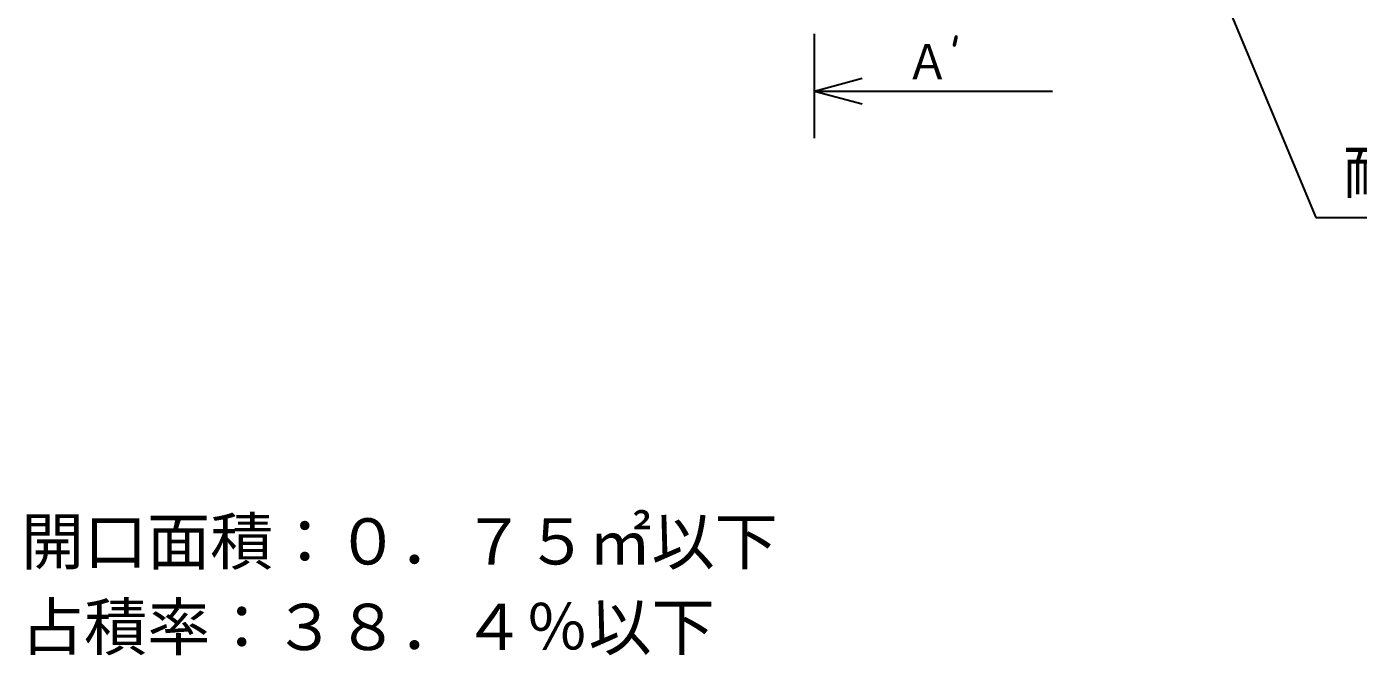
# Model space of a CAD drawing. Extents: x 443 to 1217, y -1921 to -677.
# Drawn here: x 638.3 to 716.1, y -931.1 to -894.3 of the extents above; entities that cross this region are included whole.
import ezdxf
from ezdxf.enums import TextEntityAlignment as Align

# ---------------------------------------------------------------- set-up
doc = ezdxf.new("R2010")
doc.units = 0
doc.header["$MEASUREMENT"] = 0
doc.layers.get('0').update_dxf_attribs({"linetype": 'CONTINUOUS'})
for name, color, linetype in [('1', 7, 'CONTINUOUS'), ('10', 7, 'CONTINUOUS'), ('4', 7, 'CONTINUOUS')]:
    doc.layers.add(name, color=color, linetype=linetype)
doc.styles.add('KNJYOKO', font='TXT', dxfattribs={"bigfont": 'BIGFONT'})
doc.styles.add('ｽﾀｲﾙ2', font='MS PGothic.ttf')

msp = doc.modelspace()

# ---------------------------------------------------------------- linework, layer by layer
at = {"color": 7, "linetype": 'Continuous'}
for p, q in [((705.916, -887.023), (713.609, -905.482)), ((713.609, -905.482), (734.72, -905.482))]:
    msp.add_line(p, q, dxfattribs=at)
at = {"layer": '4', "color": 3, "linetype": 'Continuous'}
for p, q in [((684.323, -900.851), (684.323, -894.746)), ((684.323, -898.095), (687.106, -897.349)), ((684.323, -898.095), (698.236, -898.095)), ((684.323, -898.095), (687.106, -898.841))]:
    msp.add_line(p, q, dxfattribs=at)

# ---------------------------------------------------------------- texts
at = {"layer": '1', "color": 7, "linetype": 'Continuous', "style": 'ｽﾀｲﾙ2'}
for s, p in [('開口面積：０．７５㎡以下', (637.981, -925.759)), ('占積率：３８．４％以下', (637.981, -930.759))]:
    msp.add_text(s, height=2.7, dxfattribs=at).set_placement(p)
at = {"layer": '10', "style": 'ｽﾀｲﾙ2'}
msp.add_attdef('耐火ブロック', text='', height=2.5, dxfattribs=at).set_placement((715.209, -904.832), align=Align.BOTTOM_LEFT)
at = {"layer": '4', "color": 3, "linetype": 'Continuous', "style": 'KNJYOKO'}
msp.add_text('Ａ’', height=2.3374, dxfattribs=at).set_placement((689.643, -897.631))

doc.saveas('drawing.dxf')
